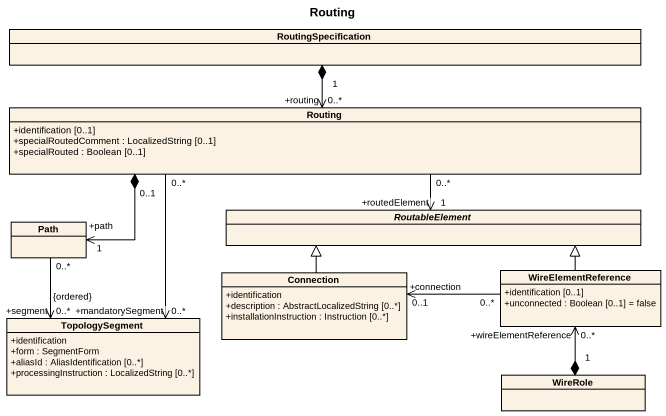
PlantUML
@startuml
title Routing
hide circle
hide empty members
skinparam classAttributeIconSize 0
class RoutingSpecification
class Routing {
  +identification [0..1]
  +specialRoutedComment : LocalizedString [0..1]
  +specialRouted : Boolean [0..1]
}
abstract class RoutableElement
class Path
class Connection {
  +identification
  +description : AbstractLocalizedString [0..*]
  +installationInstruction : Instruction [0..*]
}
class WireElementReference {
  +identification [0..1]
  +unconnected : Boolean [0..1] = false
}
class TopologySegment {
  +identification
  +form : SegmentForm
  +aliasId : AliasIdentification [0..*]
  +processingInstruction : LocalizedString [0..*]
}
class WireRole
RoutingSpecification "1" *--> "+routing\n0..*" Routing
Routing "0..*" --> "+routedElement\n1" RoutableElement
Routing "0..1" *-left-> "+path\n1" Path
Routing "0..*" --> "+mandatorySegment\n0..*" TopologySegment
Path "0..*" --> "+segment\n0..*\n{ordered}" TopologySegment
Connection -up-|> RoutableElement
WireElementReference -left-|> RoutableElement
WireElementReference "0..*" -left-> "+connection\n0..1" Connection
WireRole "1" *-up-> "+wireElementReference\n0..*" WireElementReference
@enduml
